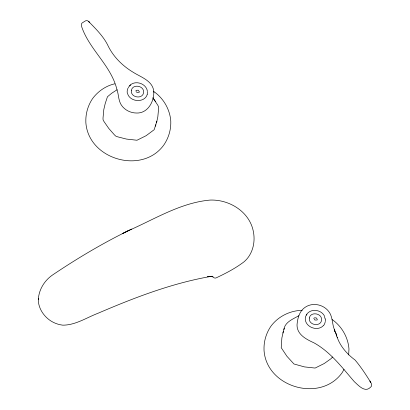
<?xml version="1.0" encoding="UTF-8"?>
<svg xmlns="http://www.w3.org/2000/svg" width="410" height="410" viewBox="0 0 410 410"><rect width="100%" height="100%" fill="white"/><g stroke="black" fill="none" stroke-linecap="round" stroke-linejoin="round"><path stroke-width="0.61" d="M325.335 321.353L325.376 318.98M348.659 354.957L348.971 348.982C348.09 337.292 341.714 326.196 332.1 319.513M305.363 317.212C303.795 326.693 317.622 332.387 323.669 325.294M38.366 299.464C38.776 289.747 44.49 280.527 52.454 275.059C76.757 258.674 102.044 243.632 128.35 230.681C154.821 219.099 180.769 202.653 210.135 200.075C229.626 199.332 250.023 212.072 253.467 232.121C255.466 242.817 252.483 254.682 243.96 261.867C235.325 268.406 225.638 273.46 215.839 278.016C214.358 278.277 213.005 277.462 212.165 276.279M283.346 331.454L281.875 337.937L281.219 347.69L286.903 356.254L293.955 363.983L304.43 366.899L315.111 368.067L324.254 363.511L331.039 358.683L332.53 357.002M117.086 89.754L111.648 93.27L107.44 96.775L105.185 103.653L103.807 109.552L103.007 118.203L103.084 119.869L103.904 121.401L108.773 128.438L114.498 134.946L115.825 136.161L117.578 136.812L126.372 139.057L136.981 140.246L146.124 135.695L154.16 129.719L156.871 121.252L157.829 116.824L158.619 108.322L158.537 106.687L157.732 105.114L152.868 97.78L155.667 101.772M283.863 329.635C284.801 322.034 293.083 319.036 298.885 315.71M282.915 332.976L284.284 328.154M155.457 126.203L155.882 124.722M156.43 122.78L156.871 121.252M147.267 94.387C144.909 103.13 129.642 102.372 127.459 93.162M316.94 320.164L317.335 319.339L316.161 317.832L314.198 317.919L313.788 318.708M138.949 92.609L139.369 91.722L138.19 90.215L136.228 90.308L135.807 91.081M344.021 369.323L342.355 372.382C320.876 403.194 266.136 387.404 264.014 350.032L264.025 349.663C263.753 341.648 266.064 333.663 270.436 326.954L270.631 326.632C277.842 316.587 289.926 310.534 302.242 310.314M306.132 315.264C309.904 307.91 321.747 309.278 324.74 316.633M129.514 85.69C135.013 79.765 146.355 83.322 147.405 91.363M128.35 230.681L122.841 233.444L131.543 229.087M114.805 83.814C105.816 85.787 97.887 91.394 92.45 98.754L92.255 99.071C87.889 105.785 85.577 113.77 85.849 121.78L85.833 122.149C87.96 159.526 142.7 175.316 164.174 144.499L164.369 144.187C168.736 137.473 171.052 129.488 170.78 121.473L170.791 121.104C169.904 109.188 163.288 97.939 153.412 91.261M316.392 319.995L314.88 320.041L314.291 319.287M138.406 92.378L136.909 92.429L136.32 91.676M212.677 276.524L211.857 276.171L213.077 276.673L207.562 276.714L211.196 276.366C172.031 283.151 134.418 297.65 98.005 313.266C86.525 317.663 75.414 325.217 62.771 325.166C57.923 324.577 53.254 322.808 49.323 319.882C42.635 314.916 37.884 306.9 38.304 298.398M334.422 330.588L336.671 334.509L336.759 336.133M334.739 330.65L337.302 337.599L337.179 337.307C340.49 346.727 347.219 354.163 355.07 360.036C360.949 366.945 365.904 374.627 370.702 382.315L369.917 380.998C371.029 382.597 372.885 385.8 370.563 387.214C364.977 393.123 358.478 385.354 354.337 381.705C342.124 367.575 330.665 352.108 313.983 342.842C306.429 339.357 296.999 334.719 297.019 325.033C297.496 318.421 299.397 310.867 305.399 307.131C312.733 302.216 323.27 304.445 328.594 311.298C332.823 316.53 331.962 323.592 334.37 329.568L334.263 329.235L334.852 330.978L334.263 329.235M127.233 92.819A10.163 9.035 16.7 0 1 127.997 88.196M128.279 87.673A10.163 9.035 16.7 0 1 130.723 85.029M147.246 91.907A10.163 9.035 16.7 0 1 147.2 94.285M325.171 321.896A10.163 9.035 16.7 0 1 323.849 325.171M305.522 316.904A10.163 9.035 16.7 0 1 305.968 315.808M306.249 315.29A10.163 9.035 16.7 0 1 306.926 314.301M324.577 317.176A10.163 9.035 16.7 0 1 325.12 318.929M131.39 90.364C130.19 97.59 142.429 99.604 143.556 92.809C144.75 85.582 132.512 83.563 131.39 90.364M309.36 317.976C308.161 325.207 320.4 327.221 321.522 320.425C322.721 313.194 310.483 311.18 309.36 317.976M153.837 92.281C153.863 102.213 147.431 113.688 136.166 113.016C129.765 112.883 123.466 109.326 120.484 103.592C118.316 99.066 118.562 93.88 116.85 89.195C110.885 65.462 89.831 49.984 81.856 27.27C81.539 25.881 80.811 23.995 82.179 22.929C83.973 22.073 86.284 19.306 88.35 21.202C95.345 28.408 102.777 35.588 107.476 44.582C112.873 56.416 122.39 65.867 133.496 72.462C141.47 77.464 153.381 81.042 153.837 92.281M88.529 21.381L89.57 22.453L88.529 21.381"/></g></svg>
